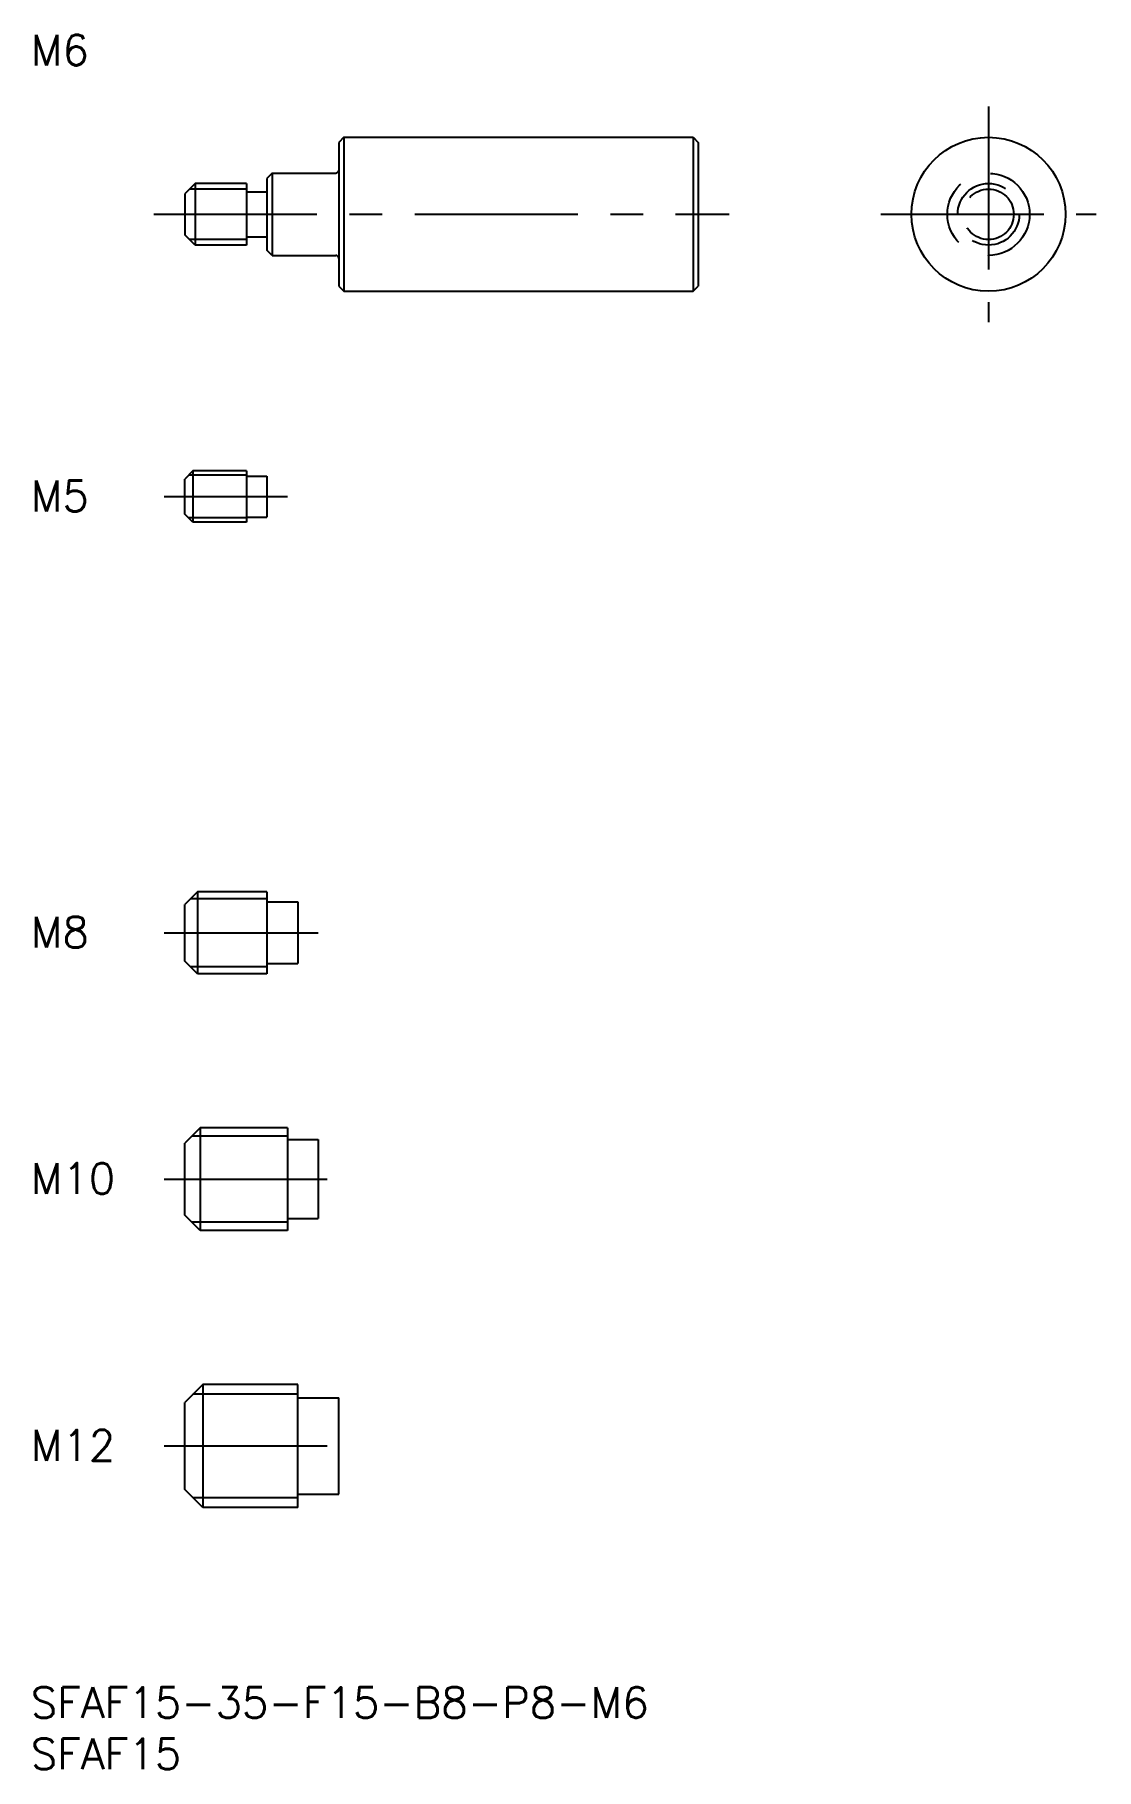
# Model space of a CAD drawing. Extents: x 0 to 104, y -8 to 161.
import ezdxf

# ---------------------------------------------------------------- set-up
doc = ezdxf.new("R2010")
doc.units = 0
doc.header["$LTSCALE"] = 0.5
doc.linetypes.add('CENTER', pattern=[50.8, 31.75, -6.35, 6.35, -6.35])
doc.linetypes.add('DASHED', pattern=[19.05, 12.7, -6.35])
for name, color, linetype in [('MSM_CENTER', 1, 'CENTER'), ('MSM_CONTINUOUS', 7, 'CONTINUOUS'), ('MSM_DASHED', 4, 'DASHED'), ('MSM_NARROW', 5, 'CONTINUOUS'), ('MSM_PART_NUMBER', 7, 'CONTINUOUS')]:
    doc.layers.add(name, color=color, linetype=linetype)
doc.styles.get("Standard").update_dxf_attribs({"font": 'txt.shx', "height": 1, "bigfont": 'bigfont.shx'})

# ---------------------------------------------------------------- blocks, each defined once
blk = doc.blocks.new('*U12')
at = {"layer": 'MSM_PART_NUMBER'}
blk.add_text('SFAF15-35-F15-B8-P8-M6', height=3, dxfattribs=at).set_placement((0, -3))
blk = doc.blocks.new('*U13')
at = {"layer": 'MSM_PART_NUMBER'}
blk.add_text('SFAF15', height=3, dxfattribs=at).set_placement((0, -8))
blk = doc.blocks.new('*U14')
at = {"layer": 'MSM_PART_NUMBER'}
blk.add_text('M12', height=3, dxfattribs=at).set_placement((0, 22.06))
blk = doc.blocks.new('*U15')
at = {"layer": 'MSM_PART_NUMBER'}
blk.add_text('M10', height=3, dxfattribs=at).set_placement((0, 48.06))
blk = doc.blocks.new('*U16')
at = {"layer": 'MSM_PART_NUMBER'}
blk.add_text('M8', height=3, dxfattribs=at).set_placement((0, 72.06))
blk = doc.blocks.new('*U17')
at = {"layer": 'MSM_PART_NUMBER'}
blk.add_text('M6', height=3, dxfattribs=at).set_placement((0, 158))
blk = doc.blocks.new('*U18')
at = {"layer": 'MSM_PART_NUMBER'}
blk.add_text('M5', height=3, dxfattribs=at).set_placement((0, 114.56))

msp = doc.modelspace()

# ---------------------------------------------------------------- linework, layer by layer
at = {"layer": 'MSM_CENTER'}
for p, q in [((93.27, 154), (93.27, 133)), ((12, 143.5), (68, 143.5)), ((82.77, 143.5), (103.77, 143.5)), ((13, 116), (25, 116)), ((13, 73.5), (28, 73.5)), ((13, 49.5), (30, 49.5)), ((13, 23.5), (32, 23.5))]:
    msp.add_line(p, q, dxfattribs=at)
at = {"layer": 'MSM_CONTINUOUS'}
for p, q in [((30.5, 151), (30, 150.5)), ((30, 150.5), (30, 136.5)), ((30.5, 151), (64.5, 151)), ((30.5, 151), (30.5, 136)), ((64.5, 151), (64.5, 136)), ((64.5, 151), (65, 150.5)), ((65, 150.5), (65, 136.5)), ((23.5, 147.5), (23, 147)), ((23.5, 147.5), (29.7, 147.5)), ((23.5, 147.5), (23.5, 139.5)), ((16, 146.5), (15, 145.5)), ((15, 145.5), (15, 141.5)), ((21, 146.5), (16, 146.5)), ((16, 146.5), (16, 140.5)), ((21, 146.5), (21, 140.5)), ((21, 145.7), (23, 145.7)), ((23, 147), (23, 140)), ((30, 147), (30, 140)), ((16, 140.5), (15, 141.5)), ((21, 140.5), (16, 140.5)), ((21, 141.3), (23, 141.3)), ((23.5, 139.5), (23, 140)), ((23.5, 139.5), (29.7, 139.5)), ((30, 136.5), (30.5, 136)), ((30.5, 136), (64.5, 136)), ((64.5, 136), (65, 136.5)), ((15.8, 118.5), (15, 117.7)), ((21, 118.5), (15.8, 118.5)), ((15.8, 118.5), (15.8, 113.5)), ((21, 118.5), (21, 113.5)), ((15, 114.3), (15, 117.7)), ((21, 118), (23, 118)), ((23, 118), (23, 114)), ((15.8, 113.5), (15, 114.3)), ((21, 113.5), (15.8, 113.5)), ((21, 114), (23, 114)), ((16.25, 77.5), (15, 76.25)), ((15, 70.75), (15, 76.25)), ((23, 77.5), (16.25, 77.5)), ((16.25, 77.5), (16.25, 69.5)), ((23, 77.5), (23, 69.5)), ((23, 76.5), (26, 76.5)), ((26, 76.5), (26, 70.5)), ((16.25, 69.5), (15, 70.75)), ((23, 69.5), (16.25, 69.5)), ((23, 70.5), (26, 70.5)), ((16.5, 54.5), (15, 53)), ((25, 54.5), (16.5, 54.5)), ((16.5, 54.5), (16.5, 44.5)), ((25, 54.5), (25, 44.5)), ((15, 46), (15, 53)), ((25, 53.35), (28, 53.35)), ((28, 53.35), (28, 45.65)), ((16.5, 44.5), (15, 46)), ((25, 45.65), (28, 45.65)), ((25, 44.5), (16.5, 44.5)), ((16.75, 29.5), (15, 27.75)), ((26, 29.5), (16.75, 29.5)), ((16.75, 29.5), (16.75, 17.5)), ((26, 17.5), (26, 29.5)), ((15, 19.25), (15, 27.75)), ((26, 28.2), (30, 28.2)), ((30, 18.8), (30, 28.2)), ((16.75, 17.5), (15, 19.25)), ((26, 18.8), (30, 18.8)), ((26, 17.5), (16.75, 17.5))]:
    msp.add_line(p, q, dxfattribs=at)
msp.add_circle((93.27, 143.5), 7.5, dxfattribs=at)
for centre, start, end in [((29.7, 147.8), 270, 0), ((29.7, 139.2), 0, 90)]:
    msp.add_arc(centre, 0.3, start, end, dxfattribs=at)
at = {"layer": 'MSM_DASHED'}
for radius in [4, 3, 2.46]:
    msp.add_circle((93.27, 143.5), radius, dxfattribs=at)
at = {"layer": 'MSM_NARROW'}
for p, q in [((21, 145.96), (15.46, 145.96)), ((21, 141.04), (15.46, 141.04)), ((21, 118.07), (15.37, 118.07)), ((21, 113.93), (15.37, 113.93)), ((23, 76.82), (15.57, 76.82)), ((23, 70.18), (15.57, 70.18)), ((25, 53.69), (15.69, 53.69)), ((25, 45.31), (15.69, 45.31)), ((26, 28.55), (15.8, 28.55)), ((26, 18.45), (15.8, 18.45))]:
    msp.add_line(p, q, dxfattribs=at)

# ---------------------------------------------------------------- block references
at = {"layer": 'MSM_CONTINUOUS'}
for name in ['*U17', '*U18', '*U16', '*U15', '*U14', '*U12', '*U13']:
    msp.add_blockref(name, (0, 0), dxfattribs=at)

doc.saveas('drawing.dxf')
